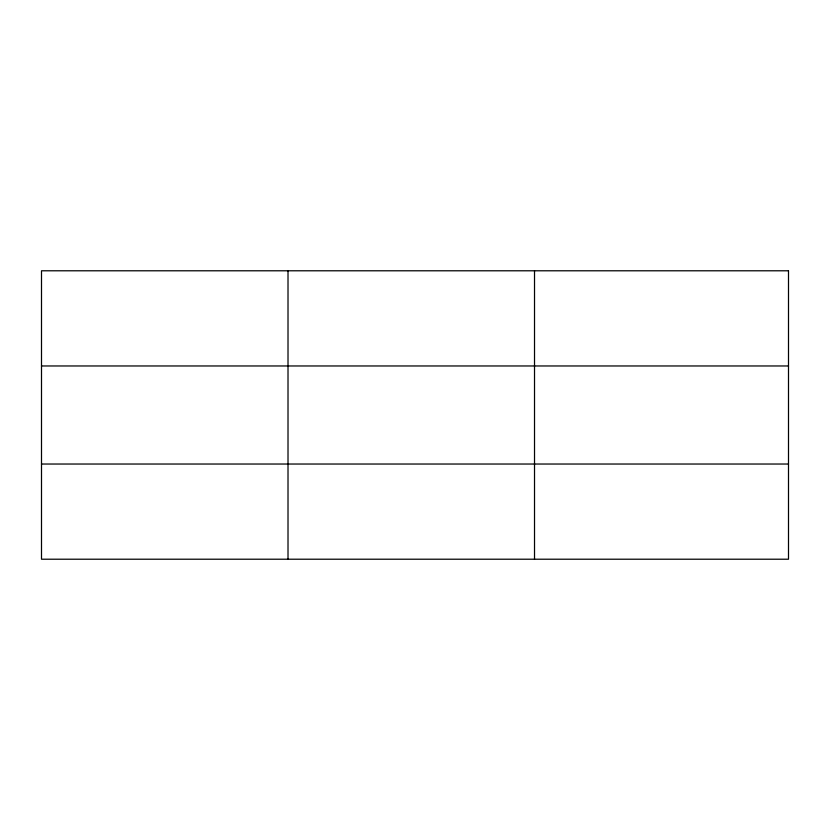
<?xml version="1.0" encoding="UTF-8"?>
<svg xmlns="http://www.w3.org/2000/svg" width="830" height="830" viewBox="0 0 830 830"><rect width="100%" height="100%" fill="white"/><g stroke="black" fill="none" stroke-linecap="round" stroke-linejoin="round"><path stroke-width="1.25" d="M288.01 270.788L288.01 559.213M534.52 270.788L534.52 559.213M41.5 365.968L788.5 365.968M41.5 464.032L788.5 464.032M788.5 270.788L788.5 559.213L41.5 559.213L41.5 270.788L788.5 270.788"/></g></svg>
